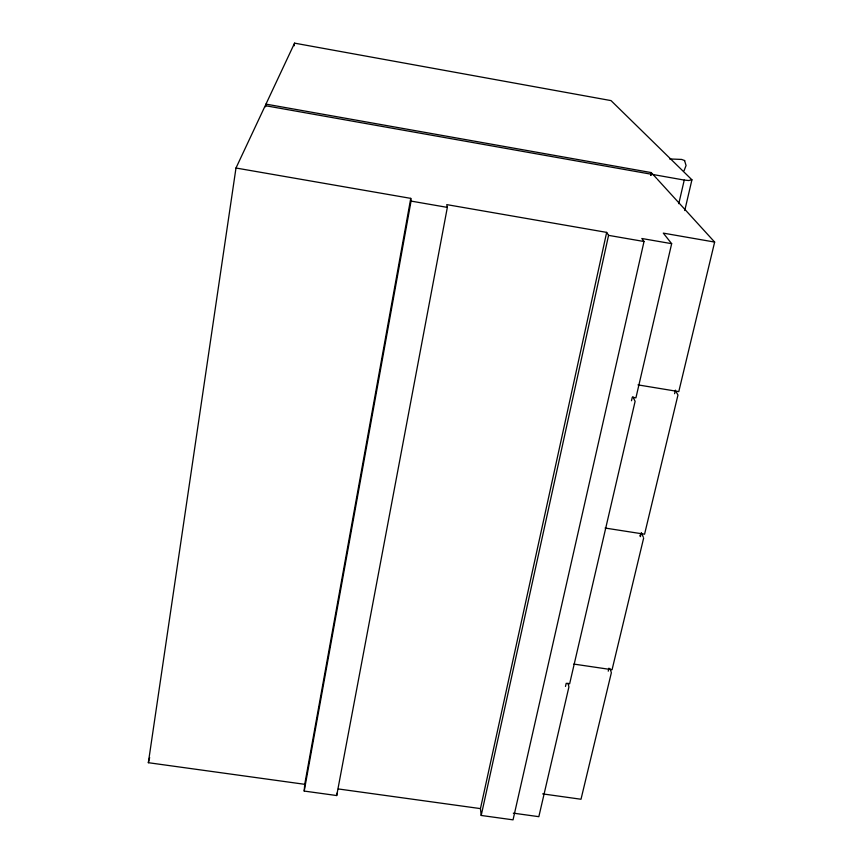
<?xml version="1.0" encoding="UTF-8"?>
<svg xmlns="http://www.w3.org/2000/svg" width="863" height="863" viewBox="0 0 863 863"><rect width="100%" height="100%" fill="white"/><g stroke="black" fill="none" stroke-linecap="round" stroke-linejoin="round"><path stroke-width="1.29" d="M651.112 175.211L651.198 172.578L265.955 104.121L265.556 106.785M304.725 784.316L148.35 762.698L235.987 168.015L410.756 198.371L304.725 784.316L304.208 791.069L336.699 795.546L336.797 793.291M294.154 45.804L294.563 43.15L611.026 100.604L691.921 179.806L684.758 210.529M304.208 791.069L411.047 201.09L410.756 198.371M336.699 795.546L447.347 207.39L446.754 204.617L606.667 232.384L608.566 235.362L481.209 815.459L513.043 819.85L644.025 241.511L641.845 238.501L671.662 243.679L635.923 397.843L632.299 397.25L631.489 400.745M651.198 172.578L650.659 175.124L651.198 172.578L652.978 174.531M481.209 815.459L480.454 808.609L606.667 232.384M565.481 686.441L566.204 683.323L569.634 683.82L635.114 401.338L632.924 396.851M678.782 203.69L684.24 180.076L688.674 180.518L691.921 179.806M608.232 671.177L608.954 668.145M641.328 532.751L640.4 536.624L639.871 535.276M674.586 393.711L675.395 390.313M643.647 538.07L612.072 669.72L573.83 664.079M657.487 179.364L714.65 242.072L678.782 391.608L637.994 384.887M148.35 762.698L149.655 757.574M235.987 168.015L265.232 105.664L684.24 180.076M265.955 104.121L294.563 43.15M684.057 170.745L686.063 165.523L684.553 160.496M669.645 158.954L681.684 159.439L684.704 160.594M542.654 793.884L581.004 799.246L611.349 672.762L610.217 668.901M338.318 788.955L480.454 808.609M513.323 813.151L538.836 816.678L568.911 686.937L568.027 683.205M605.092 528.037L644.575 534.197L677.962 395.006L675.276 390.335M411.047 201.09L447.347 207.39M608.566 235.362L644.025 241.511M714.65 242.072L663.302 233.129L671.662 243.679M653.097 174.553L656.819 178.63M641.716 533.226L643.248 537.066"/></g></svg>
